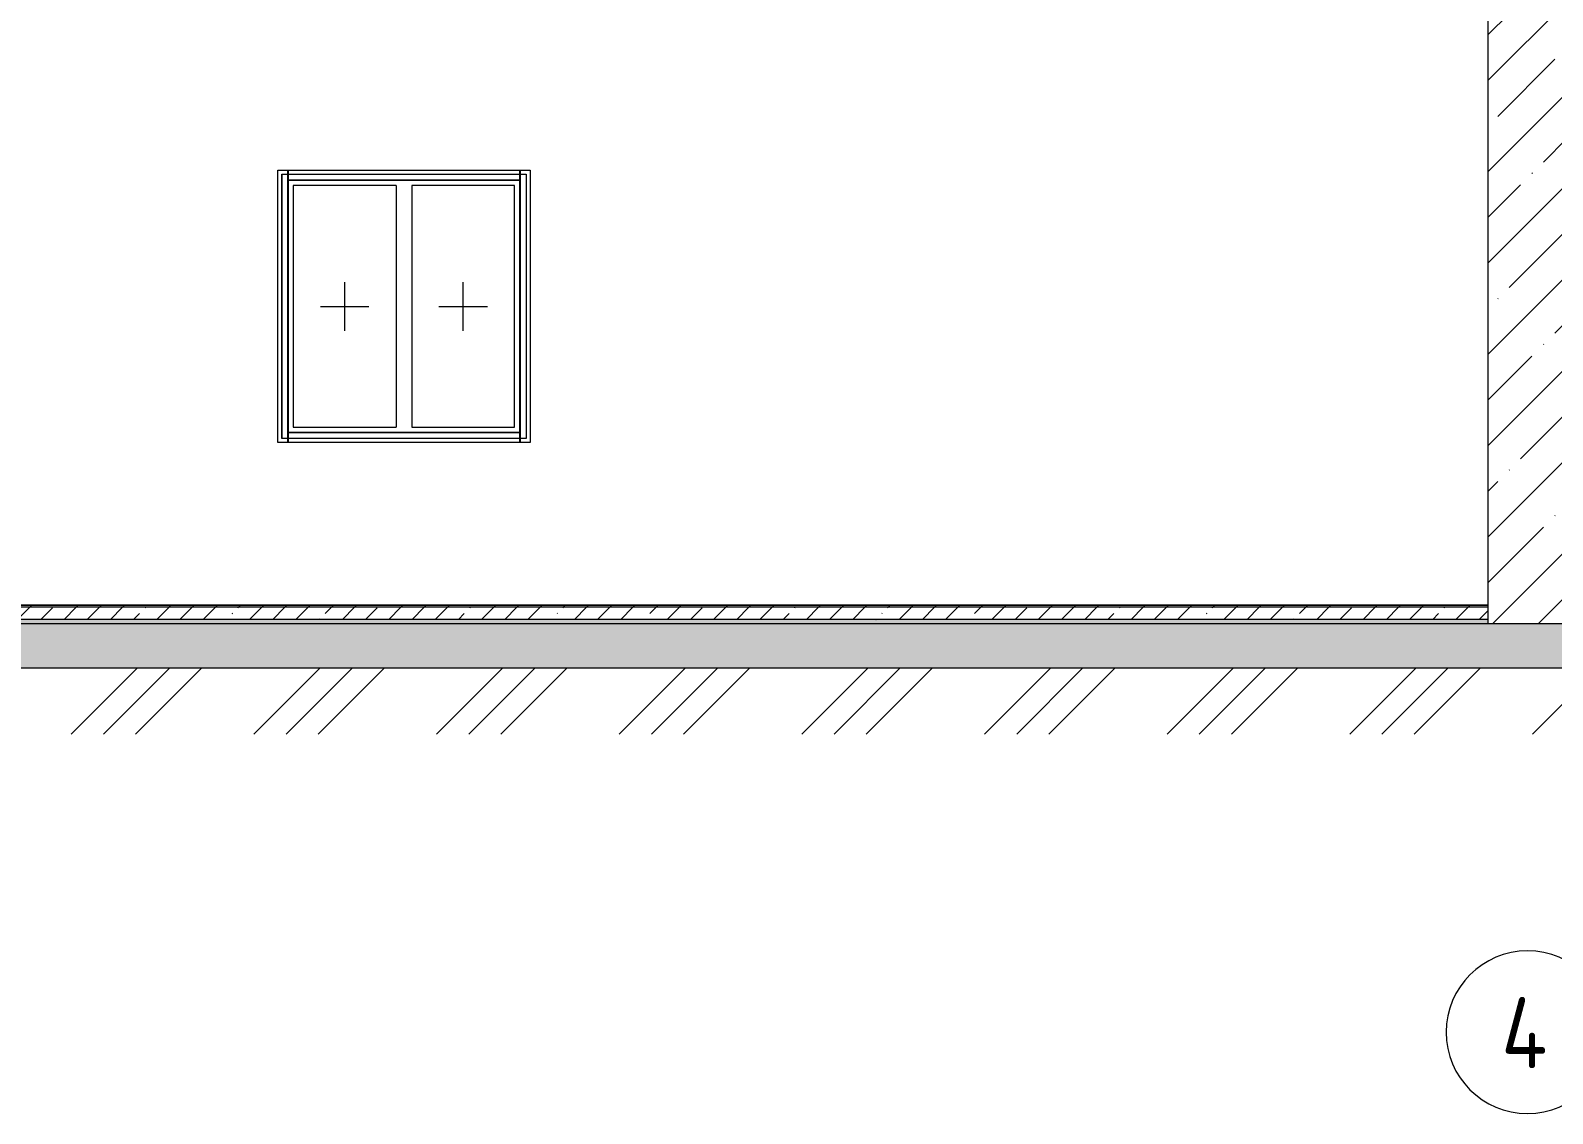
# Model space of a CAD drawing. Header units: millimetres. Extents: x -515342 to 330399, y -224905 to 507333.
# Drawn here: x 106071 to 113554, y 82231 to 87558 of the extents above; entities that cross this region are included whole.
import ezdxf

# ---------------------------------------------------------------- set-up
doc = ezdxf.new("R2010")
doc.units = ezdxf.units.MM
doc.linetypes.add('ASVP_Штриховая_ш2 п1', pattern=[3, 2, -1])
doc.layers.get('0').update_dxf_attribs({"lineweight": 0})
for name, color, linetype, lineweight in [('Витраж', 7, 'Continuous', 0), ('Линии', 7, 'Continuous', 0), ('Окна', 7, 'Continuous', 0), ('Окна открывание', 7, 'Continuous', 0), ('Оси', 7, 'Continuous', 0), ('Перекрытие', 7, 'Continuous', 0), ('Стены внутренние', 7, 'Continuous', 0), ('Стены несущие', 7, 'Continuous', 0), ('Узлы', 7, 'Continuous', 0)]:
    doc.layers.add(name, color=color, linetype=linetype, lineweight=lineweight)
doc.styles.add('GOST Common', font='', dxfattribs={"width": 0.9, "height": 350})
doc.styles.get('GOST Common').set_extended_font_data('GOST Common')
pattern_1 = [(45, (136801.12, 95610.5), (-224.5064, 224.5064), []), (45, (137025.63, 95610.5), (-224.5064, 224.5064), [396.875, -79.375, 3.353, -76.022])]
pattern_2 = [(45, (136801.12, 95610.5), (-114.04925, 114.04925), []), (45, (136915.17, 95610.5), (-114.04925, 114.04925), [201.613, -40.323, 3.353, -36.97])]

# ---------------------------------------------------------------- blocks, each defined once
blk = doc.blocks.new('Окно_ПВХ_2Створки - АР_Окно_ОП_1200_h_х1300_2ст-V105-О_АР_П_Разрез 1-1')
at = {"layer": 'Окна открывание'}
h = blk.add_hatch(dxfattribs=at)
h.set_pattern_fill('FP_5', color=256, style=0, pattern_type=2)
h.set_pattern_definition([(236.31, (49717.4, 8823.7), (-1777.996, -3556.002), [641.07, -5769.6]), (236.31, (49752.95, 8717), (-1777.996, -3556.002), [384.64, -6026.03]), (236.31, (49539.6, 8717), (-1777.996, -3556.002), [384.64, -6026.03])])
h.paths.add_polyline_path([(19212.4, -2424), (19718.4, -2424), (19718.4, -1236), (19212.4, -1236)])
at = {"layer": 'Окна', "color": 253, "true_color": 0xaaaaaa}
for p, q in [((19156.4, -1180), (19185.4, -1180)), ((19156.4, -1180), (19156.4, -2480)), ((19156.4, -2480), (19156.4, -1180)), ((19156.4, -1180), (19185.4, -1180)), ((19186.4, -1180), (20326.4, -1180)), ((19186.4, -1180), (20326.4, -1180)), ((20327.4, -1180), (20356.4, -1180)), ((20327.4, -1180), (20356.4, -1180)), ((20356.4, -1180), (20356.4, -2480)), ((20356.4, -1180), (20356.4, -2480)), ((19718.4, -1236), (19212.4, -1236)), ((19212.4, -1236), (19212.4, -2424)), ((19718.4, -1236), (19718.4, -2424)), ((19794.4, -1236), (19794.4, -2424)), ((20300.4, -1236), (19794.4, -1236)), ((20300.4, -2424), (20300.4, -1236)), ((19212.4, -2424), (19718.4, -2424)), ((19794.4, -2424), (20300.4, -2424)), ((19185.4, -2480), (19156.4, -2480)), ((19185.4, -2480), (19156.4, -2480)), ((20326.4, -2480), (19186.4, -2480)), ((20326.4, -2480), (19186.4, -2480)), ((20356.4, -2480), (20327.4, -2480)), ((20356.4, -2480), (20327.4, -2480))]:
    blk.add_line(p, q, dxfattribs=at)
at = {"layer": 'Окна открывание', "linetype": 'ASVP_Штриховая_ш2 п1'}
for p, q in [((19465.4, -1950), (19465.4, -1710)), ((20047.4, -1950), (20047.4, -1710)), ((19345.4, -1830), (19585.4, -1830)), ((19927.4, -1830), (20167.4, -1830))]:
    blk.add_line(p, q, dxfattribs=at)
blk = doc.blocks.new('Прямоугольный импост - АР_Откос_Металлический_50х330 Серый Правый-10167311-О_АР_П_Разрез 1-1')
at = {"layer": 'Витраж'}
for p, q in [((45486.4, -1210), (45486.4, -1209)), ((45486.4, -1209), (46626.4, -1209)), ((46626.4, -1210), (45486.4, -1210)), ((46626.4, -1209), (46626.4, -1210))]:
    blk.add_line(p, q, dxfattribs=at)
blk = doc.blocks.new('Прямоугольный импост - АР_Откос_Металлический_50х370 Серый Левый-10167312-О_АР_П_Разрез 1-1')
at = {"layer": 'Витраж'}
for p, q in [((45486.4, -2451), (45486.4, -2450)), ((45486.4, -2450), (46626.4, -2450)), ((46626.4, -2451), (45486.4, -2451)), ((46626.4, -2450), (46626.4, -2451))]:
    blk.add_line(p, q, dxfattribs=at)
blk = doc.blocks.new('Прямоугольный импост - АР_Откос_Металлический_50х330 Серый Правый-10167068-О_АР_П_Разрез 1-1')
at = {"layer": 'Витраж'}
for p, q in [((46626.4, -2500), (46626.4, -1160)), ((46627.4, -1160), (46627.4, -2500))]:
    blk.add_line(p, q, dxfattribs=at)
blk = doc.blocks.new('Прямоугольный импост - АР_Откос_Металлический_50х370 Серый Левый-10167069-О_АР_П_Разрез 1-1')
at = {"layer": 'Витраж'}
for p, q in [((45485.4, -2500), (45485.4, -1160)), ((45486.4, -1160), (45486.4, -2500))]:
    blk.add_line(p, q, dxfattribs=at)
blk = doc.blocks.new('СД_Люблино_Фасады_rvt-1-О_АР_П_Разрез 1-1')
at = {"layer": 'Стены внутренние'}
for p, q in [((19136.4, -1160), (20376.4, -1160)), ((19136.4, -2500), (19136.4, -1160)), ((20376.4, -1160), (20376.4, -2500)), ((20376.4, -2500), (19136.4, -2500))]:
    blk.add_line(p, q, dxfattribs=at)
at = {"layer": 'Витраж', "lineweight": 9}
for name in ['Прямоугольный импост - АР_Откос_Металлический_50х370 Серый Левый-10167069-О_АР_П_Разрез 1-1', 'Прямоугольный импост - АР_Откос_Металлический_50х330 Серый Правый-10167068-О_АР_П_Разрез 1-1', 'Прямоугольный импост - АР_Откос_Металлический_50х330 Серый Правый-10167311-О_АР_П_Разрез 1-1', 'Прямоугольный импост - АР_Откос_Металлический_50х370 Серый Левый-10167312-О_АР_П_Разрез 1-1']:
    blk.add_blockref(name, (-26300, 0), dxfattribs=at)
at = {"layer": 'Окна', "lineweight": 9}
blk.add_blockref('Окно_ПВХ_2Створки - АР_Окно_ОП_1200_h_х1300_2ст-V105-О_АР_П_Разрез 1-1', (0, 0), dxfattribs=at)
blk = doc.blocks.new('Ось сетки - Круг_Ø8 мм-6577-О_АР_П_Разрез 1-1')
at = {"layer": 'Оси'}
for start, end in [(360, 180), (180, 360)]:
    blk.add_arc((0, -5400), 400, start, end, dxfattribs=at)

msp = doc.modelspace()

# ---------------------------------------------------------------- hatches: boundary and pattern name
at = {"layer": 'Перекрытие'}
h = msp.add_hatch(dxfattribs=at)
h.set_pattern_fill('FP_19', color=256, style=0, pattern_type=2)
h.set_pattern_definition(pattern_2)
h.paths.add_polyline_path([(112656.9614, 84721.3929), (113235.5296, 84721.3929), (113235.5296, 84729.3929), (104270.5296, 84729.3929), (104270.5296, 84721.3929), (109341.896, 84721.3929)])
h = msp.add_hatch(dxfattribs=at)
h.set_pattern_fill('FP_19', color=256, style=0, pattern_type=2)
h.set_pattern_definition(pattern_2)
h.paths.add_polyline_path([(112656.9614, 84661.3929), (113235.5296, 84661.3929), (113235.5296, 84721.3929), (104270.5296, 84721.3929), (104270.5296, 84661.3929), (109341.896, 84661.3929)])
h = msp.add_hatch(dxfattribs=at)
h.set_pattern_fill('FP_1', color=256, style=0, pattern_type=2)
h.set_pattern_definition(pattern_1)
h.paths.add_polyline_path([(188903.4654, 84421.3929), (189585.5296, 84421.3929), (189585.5296, 84641.3929), (88345.5296, 84641.3929), (88345.5296, 84421.3929), (185588.4, 84421.3929)])
msp.add_hatch(color=256, dxfattribs=at).paths.add_polyline_path([(112656.9614, 84641.3929), (113235.5296, 84641.3929), (113235.5296, 84661.3929), (104270.5296, 84661.3929), (104270.5296, 84641.3929), (109341.896, 84641.3929)])
at = {"layer": 'Стены внутренние'}
h = msp.add_hatch(dxfattribs=at)
h.set_pattern_fill('FP_1', color=256, style=0, pattern_type=2)
h.set_pattern_definition(pattern_1)
h.paths.add_polyline_path([(113485.7278, 84641.3929), (113625.5296, 84641.3929), (113625.5296, 101317.557), (113235.5296, 101317.557), (113235.5296, 84641.3929)])
at = {"layer": 'Узлы'}
h = msp.add_hatch(dxfattribs=at)
h.set_pattern_fill('FP_24', color=256, style=0, pattern_type=2)
h.set_pattern_definition([(45, (136801.1, 95610.5), (-449.013, 449.013), []), (45, (136959.9, 95610.5), (0, 898.0256), []), (45, (136642.4, 95610.5), (0, 898.0256), [])])
h.paths.add_polyline_path([(140835.0172, 84096.9743), (192218.5308, 84096.9743), (192218.5308, 86651.3929), (191985.5296, 86651.3929), (191985.5296, 84951.3929), (190085.5296, 84951.3929), (190085.5296, 84421.3929), (87850.5296, 84421.3929), (87850.5296, 87031.3929), (87745.5296, 87031.3929), (87745.5296, 88231.3929), (86136.4383, 88231.3929), (86136.4383, 84096.9743), (139177.4845, 84096.9743)])

# ---------------------------------------------------------------- linework, layer by layer
at = {"layer": 'Линии'}
msp.add_line((190085.5296, 84421.3929), (87850.5296, 84421.3929), dxfattribs=at)
at = {"layer": 'Перекрытие'}
for p, q in [((113235.5296, 84731.3929), (104270.5296, 84731.3929)), ((113235.5296, 84729.3929), (104270.5296, 84729.3929)), ((113235.5296, 84721.3929), (104270.5296, 84721.3929)), ((88345.5296, 84641.3929), (189585.5296, 84641.3929)), ((113235.5296, 84661.3929), (104270.5296, 84661.3929))]:
    msp.add_line(p, q, dxfattribs=at)
at = {"layer": 'Стены несущие'}
msp.add_line((113235.5296, 92076.3929), (113235.5296, 84641.3929), dxfattribs=at)

# ---------------------------------------------------------------- block references
msp.add_blockref('СД_Люблино_Фасады_rvt-1-О_АР_П_Разрез 1-1', (88150.5296, 88031.3929))
at = {"layer": 'Оси'}
msp.add_blockref('Ось сетки - Круг_Ø8 мм-6577-О_АР_П_Разрез 1-1', (113430.5296, 88031.3929), dxfattribs=at)

# ---------------------------------------------------------------- texts
at = {"layer": 'Оси', "insert": (113301.8989, 82803.9262), "char_height": 350, "width": 310.253062, "attachment_point": 1, "style": 'GOST Common'}
msp.add_mtext('\\fGOST Common|b0|i0|c204|p34|;\\W.9;4', dxfattribs=at)

doc.saveas('drawing.dxf')
